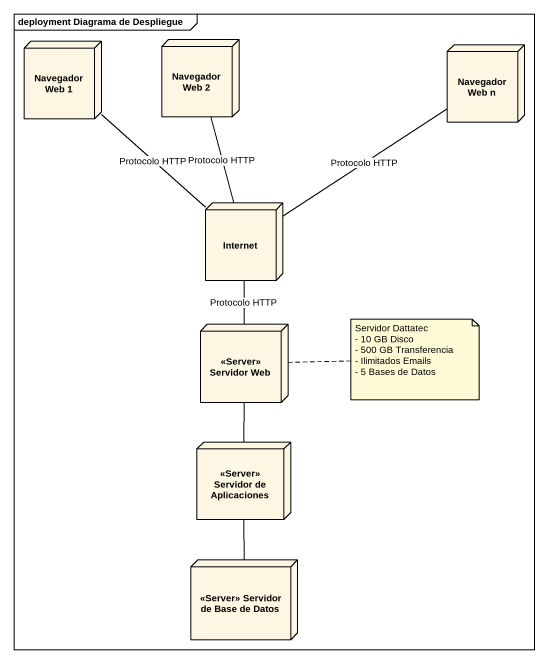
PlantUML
@startuml
mainframe deployment Diagrama de Despliegue
node "Navegador Web 1" as Navegador_Web_1
node "Navegador Web 2" as Navegador_Web_2
node "Navegador Web n" as Navegador_Web_n
node Internet
node "<<Server>> Servidor Web" as Server_Servidor_Web
node "<<Server>> Servidor de Aplicaciones" as Server_Servidor_de
node "<<Server>> Servidor de Base de Datos" as Server_Servidor_de_Base_de
Navegador_Web_1 -- Internet : Protocolo HTTP
Navegador_Web_2 -- Internet : Protocolo HTTP
Navegador_Web_n -- Internet : Protocolo HTTP
Server_Servidor_Web -up- Internet : Protocolo HTTP
Server_Servidor_Web -- Server_Servidor_de
Server_Servidor_de -- Server_Servidor_de_Base_de
note right of Server_Servidor_Web
  Servidor Dattatec
  - 10 GB Disco
  - 500 GB Transferencia
  - Ilimitados Emails
  - 5 Bases de Datos
end note
@enduml
